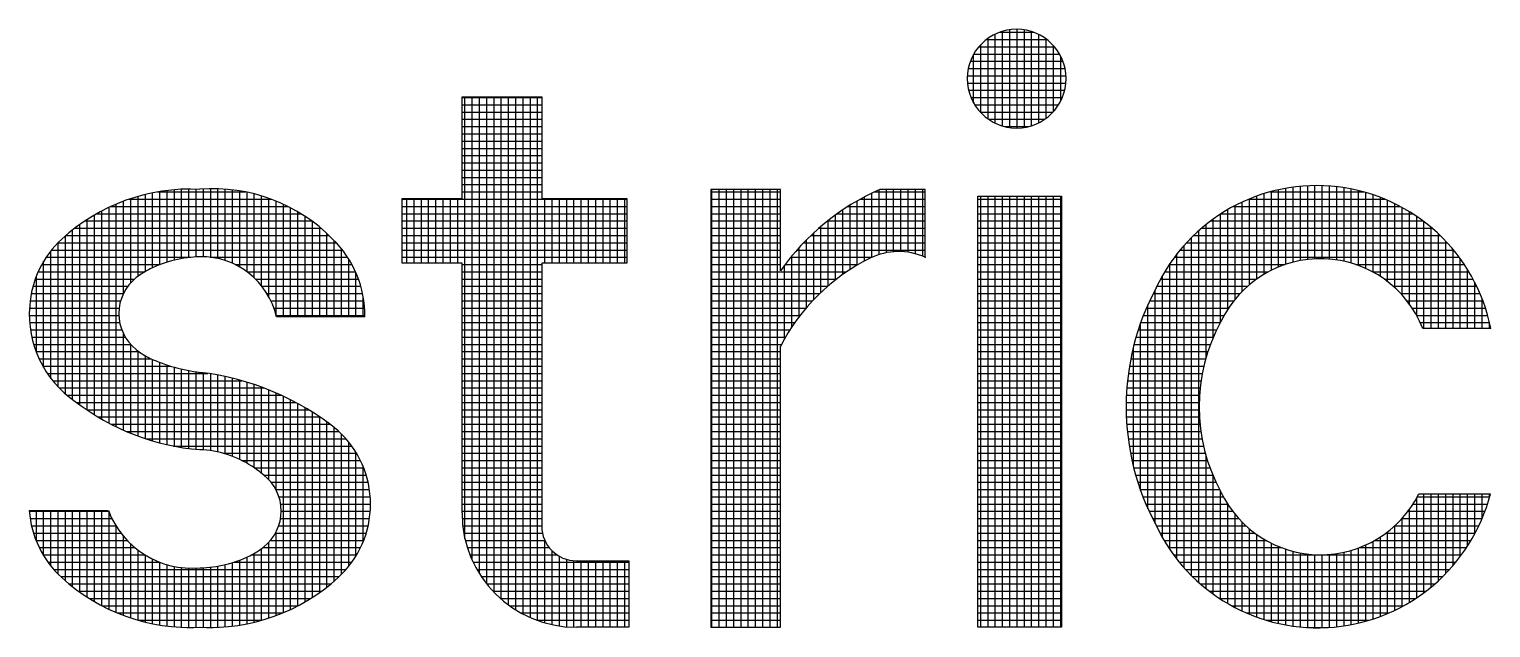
# Model space of a CAD drawing. Header units: inches. Extents: x 0 to 841, y 0 to 594.
# Drawn here: x 711.302 to 714.796, y 99.887 to 101.318 of the extents above; entities that cross this region are included whole.
import ezdxf

# ---------------------------------------------------------------- set-up
doc = ezdxf.new("R2010")
doc.units = ezdxf.units.IN
doc.header["$MEASUREMENT"] = 0
doc.layers.add('BG 한국지역난방기술주식회사 CI', color=7, linetype='Continuous')

msp = doc.modelspace()

# ---------------------------------------------------------------- linework, layer by layer
at = {"layer": 'BG 한국지역난방기술주식회사 CI', "color": 7, "linetype": 'Continuous', "lineweight": 25}
for p, q in [((713.6116, 101.0937), (713.6116, 101.3069)), ((713.6218, 101.3112), (713.7034, 101.3112)), ((713.629, 101.087), (713.629, 101.3136)), ((713.6464, 101.0832), (713.6464, 101.3174)), ((713.6637, 101.0821), (713.6637, 101.3185)), ((713.6811, 101.0836), (713.6811, 101.317)), ((713.6984, 101.0877), (713.6984, 101.3129)), ((713.5723, 101.2765), (713.7529, 101.2765)), ((713.5769, 101.1189), (713.5769, 101.2817)), ((713.5904, 101.2939), (713.7348, 101.2939)), ((713.5943, 101.1039), (713.5943, 101.2967)), ((713.7158, 101.0948), (713.7158, 101.3058)), ((713.7332, 101.1055), (713.7332, 101.2951)), ((713.7505, 101.1213), (713.7505, 101.2793)), ((713.5519, 101.2418), (713.7733, 101.2418)), ((713.5595, 101.1424), (713.5595, 101.2581)), ((713.5601, 101.2591), (713.7651, 101.2591)), ((713.7679, 101.1466), (713.7679, 101.254)), ((713.5446, 101.207), (713.7806, 101.207)), ((713.5469, 101.2244), (713.7783, 101.2244)), ((713.5449, 101.1897), (713.7803, 101.1897)), ((713.5478, 101.1723), (713.7774, 101.1723)), ((712.3369, 100.9135), (712.3369, 101.1571)), ((712.3369, 101.1571), (712.5274, 101.1571)), ((712.3369, 101.1549), (712.5274, 101.1549)), ((712.3369, 101.1376), (712.5274, 101.1376)), ((712.344, 100.0995), (712.344, 101.1571)), ((712.3614, 100.0483), (712.3614, 101.1571)), ((712.3787, 100.016), (712.3787, 101.1571)), ((712.3961, 99.9914), (712.3961, 101.1571)), ((712.4135, 99.9716), (712.4135, 101.1571)), ((712.4308, 99.9551), (712.4308, 101.1571)), ((712.4482, 99.9411), (712.4482, 101.1571)), ((712.4656, 99.9294), (712.4656, 101.1571)), ((712.4829, 99.9194), (712.4829, 101.1571)), ((712.5003, 99.911), (712.5003, 101.1571)), ((712.5177, 99.9041), (712.5177, 101.1571)), ((712.5274, 101.1571), (712.5274, 100.9135)), ((713.5535, 101.1549), (713.7717, 101.1549)), ((713.5624, 101.1376), (713.7628, 101.1376)), ((712.3369, 101.1202), (712.5274, 101.1202)), ((712.3369, 101.1029), (712.5274, 101.1029)), ((713.5757, 101.1202), (713.7495, 101.1202)), ((713.5957, 101.1029), (713.7295, 101.1029)), ((712.3369, 101.0855), (712.5274, 101.0855)), ((712.3369, 101.0681), (712.5274, 101.0681)), ((713.6345, 101.0855), (713.6907, 101.0855)), ((712.3369, 101.0508), (712.5274, 101.0508)), ((712.3369, 101.0334), (712.5274, 101.0334)), ((712.3369, 101.016), (712.5274, 101.016)), ((712.3369, 100.9987), (712.5274, 100.9987)), ((712.3369, 100.9813), (712.5274, 100.9813)), ((712.3369, 100.9639), (712.5274, 100.9639)), ((711.58, 100.7389), (711.58, 100.9232)), ((711.5973, 100.7479), (711.5973, 100.927)), ((711.6088, 100.9292), (711.8193, 100.9292)), ((711.6147, 100.7553), (711.6147, 100.9302)), ((711.6321, 100.7614), (711.6321, 100.9327)), ((711.6494, 100.7663), (711.6494, 100.9345)), ((711.6668, 100.7699), (711.6668, 100.9356)), ((711.6842, 100.7725), (711.6842, 100.936)), ((711.7015, 100.7739), (711.7015, 100.9358)), ((711.7189, 100.7742), (711.7189, 100.936)), ((711.7363, 100.7729), (711.7363, 100.9366)), ((711.7536, 100.7699), (711.7536, 100.9365)), ((711.771, 100.7652), (711.771, 100.9357)), ((711.7884, 100.7586), (711.7884, 100.934)), ((711.8057, 100.7498), (711.8057, 100.9316)), ((711.8231, 100.7384), (711.8231, 100.9284)), ((711.8404, 100.7239), (711.8404, 100.9244)), ((712.3369, 100.9466), (712.5274, 100.9466)), ((712.3369, 100.9292), (712.5274, 100.9292)), ((712.9313, 100.9353), (712.9313, 99.8879)), ((713.0978, 100.9353), (712.9313, 100.9353)), ((712.9313, 100.9292), (713.0978, 100.9292)), ((712.9344, 99.8879), (712.9344, 100.9353)), ((712.9518, 99.8879), (712.9518, 100.9353)), ((712.9691, 99.8879), (712.9691, 100.9353)), ((712.9865, 99.8879), (712.9865, 100.9353)), ((713.0039, 99.8879), (713.0039, 100.9353)), ((713.0212, 99.8879), (713.0212, 100.9353)), ((713.0386, 99.8879), (713.0386, 100.9353)), ((713.056, 99.8879), (713.056, 100.9353)), ((713.0733, 99.8879), (713.0733, 100.9353)), ((713.0907, 99.8879), (713.0907, 100.9353)), ((713.0978, 100.7401), (713.0978, 100.9353)), ((713.3164, 100.7727), (713.3164, 100.9264)), ((713.3223, 100.9292), (713.4441, 100.9292)), ((713.3338, 100.7794), (713.3338, 100.9345)), ((713.4441, 100.9353), (713.3356, 100.9353)), ((713.3512, 100.7838), (713.3512, 100.9353)), ((713.3685, 100.7861), (713.3685, 100.9353)), ((713.3859, 100.7865), (713.3859, 100.9353)), ((713.4032, 100.7849), (713.4032, 100.9353)), ((713.4206, 100.7813), (713.4206, 100.9353)), ((713.438, 100.7755), (713.438, 100.9353)), ((713.4441, 100.7729), (713.4441, 100.9353)), ((714.2541, 100.7325), (714.2541, 100.9252)), ((714.2679, 100.9292), (714.4922, 100.9292)), ((714.2715, 100.742), (714.2715, 100.9302)), ((714.2888, 100.7499), (714.2888, 100.9344)), ((714.3062, 100.7563), (714.3062, 100.9378)), ((714.3236, 100.7613), (714.3236, 100.9405)), ((714.3409, 100.7651), (714.3409, 100.9425)), ((714.3583, 100.7677), (714.3583, 100.9438)), ((714.3757, 100.7691), (714.3757, 100.9443)), ((714.393, 100.7694), (714.393, 100.9441)), ((714.4104, 100.7685), (714.4104, 100.9432)), ((714.4278, 100.7665), (714.4278, 100.9416)), ((714.4451, 100.7633), (714.4451, 100.9393)), ((714.4625, 100.7588), (714.4625, 100.9362)), ((714.4798, 100.7531), (714.4798, 100.9324)), ((714.4972, 100.7459), (714.4972, 100.9278)), ((714.5146, 100.7372), (714.5146, 100.9224)), ((711.4932, 100.3761), (711.4932, 100.8925)), ((711.4974, 100.8945), (711.921, 100.8945)), ((711.5105, 100.3673), (711.5105, 100.9002)), ((711.5279, 100.6866), (711.5279, 100.9072)), ((711.541, 100.9118), (711.8809, 100.9118)), ((711.5452, 100.712), (711.5452, 100.9133)), ((711.5626, 100.7274), (711.5626, 100.9186)), ((711.8578, 100.705), (711.8578, 100.9196)), ((711.8752, 100.679), (711.8752, 100.9139)), ((711.8925, 100.6346), (711.8925, 100.9073)), ((711.9099, 100.6303), (711.9099, 100.8998)), ((711.9273, 100.6303), (711.9273, 100.8912)), ((712.1941, 100.7588), (712.1941, 100.9135)), ((712.1941, 100.9135), (712.3369, 100.9135)), ((712.1941, 100.9118), (712.7308, 100.9118)), ((712.1941, 100.8945), (712.7308, 100.8945)), ((712.2051, 100.7588), (712.2051, 100.9135)), ((712.2225, 100.7588), (712.2225, 100.9135)), ((712.2398, 100.7588), (712.2398, 100.9135)), ((712.2572, 100.7588), (712.2572, 100.9135)), ((712.2746, 100.7588), (712.2746, 100.9135)), ((712.2919, 100.7588), (712.2919, 100.9135)), ((712.3093, 100.7588), (712.3093, 100.9135)), ((712.3266, 100.7588), (712.3266, 100.9135)), ((712.5274, 100.9135), (712.7308, 100.9135)), ((712.535, 100.7588), (712.535, 100.9135)), ((712.5524, 100.7588), (712.5524, 100.9135)), ((712.5698, 100.7588), (712.5698, 100.9135)), ((712.5871, 100.7588), (712.5871, 100.9135)), ((712.6045, 100.7588), (712.6045, 100.9135)), ((712.6218, 100.7588), (712.6218, 100.9135)), ((712.6392, 100.7588), (712.6392, 100.9135)), ((712.6566, 100.7588), (712.6566, 100.9135)), ((712.6739, 100.7588), (712.6739, 100.9135)), ((712.6913, 100.7588), (712.6913, 100.9135)), ((712.7087, 100.7588), (712.7087, 100.9135)), ((712.726, 100.7588), (712.726, 100.9135)), ((712.7308, 100.9135), (712.7308, 100.7588)), ((712.9313, 100.9118), (713.0978, 100.9118)), ((712.9313, 100.8945), (713.0978, 100.8945)), ((713.2594, 100.8945), (713.4441, 100.8945)), ((713.2643, 100.7436), (713.2643, 100.8976)), ((713.2817, 100.7542), (713.2817, 100.908)), ((713.2885, 100.9118), (713.4441, 100.9118)), ((713.2991, 100.7639), (713.2991, 100.9176)), ((713.5697, 100.9188), (713.7694, 100.9188)), ((713.5697, 99.8879), (713.5697, 100.9188)), ((713.5697, 100.9118), (713.7694, 100.9118)), ((713.5697, 100.8945), (713.7694, 100.8945)), ((713.5769, 99.8879), (713.5769, 100.9188)), ((713.5943, 99.8879), (713.5943, 100.9188)), ((713.6116, 99.8879), (713.6116, 100.9188)), ((713.629, 99.8879), (713.629, 100.9188)), ((713.6464, 99.8879), (713.6464, 100.9188)), ((713.6637, 99.8879), (713.6637, 100.9188)), ((713.6811, 99.8879), (713.6811, 100.9188)), ((713.6984, 99.8879), (713.6984, 100.9188)), ((713.7158, 99.8879), (713.7158, 100.9188)), ((713.7332, 99.8879), (713.7332, 100.9188)), ((713.7505, 99.8879), (713.7505, 100.9188)), ((713.7679, 99.8879), (713.7679, 100.9188)), ((713.7694, 100.9188), (713.7694, 99.8879)), ((714.1807, 100.8945), (714.5794, 100.8945)), ((714.1847, 100.6727), (714.1847, 100.8966)), ((714.202, 100.6919), (714.202, 100.9051)), ((714.2174, 100.9118), (714.5427, 100.9118)), ((714.2194, 100.7079), (714.2194, 100.9127)), ((714.2367, 100.7213), (714.2367, 100.9194)), ((714.5319, 100.7269), (714.5319, 100.9162)), ((714.5493, 100.7145), (714.5493, 100.909)), ((714.5667, 100.6999), (714.5667, 100.901)), ((714.584, 100.6823), (714.584, 100.892)), ((711.4353, 100.8597), (711.9779, 100.8597)), ((711.4411, 100.4074), (711.4411, 100.8635)), ((711.4584, 100.3961), (711.4584, 100.8742)), ((711.4635, 100.8771), (711.9521, 100.8771)), ((711.4758, 100.3857), (711.4758, 100.8838)), ((711.9446, 100.6303), (711.9446, 100.8816)), ((711.962, 100.6303), (711.962, 100.8708)), ((711.9794, 100.6303), (711.9794, 100.8587)), ((712.1941, 100.8771), (712.7308, 100.8771)), ((712.1941, 100.8597), (712.7308, 100.8597)), ((712.9313, 100.8771), (713.0978, 100.8771)), ((712.9313, 100.8597), (713.0978, 100.8597)), ((713.2106, 100.8597), (713.4441, 100.8597)), ((713.2122, 100.7047), (713.2122, 100.861)), ((713.2296, 100.7189), (713.2296, 100.8742)), ((713.2337, 100.8771), (713.4441, 100.8771)), ((713.247, 100.7318), (713.247, 100.8863)), ((713.5697, 100.8771), (713.7694, 100.8771)), ((713.5697, 100.8597), (713.7694, 100.8597)), ((714.126, 100.8597), (714.634, 100.8597)), ((714.1326, 100.5815), (714.1326, 100.8645)), ((714.1499, 100.6175), (714.1499, 100.8764)), ((714.1511, 100.8771), (714.609, 100.8771)), ((714.1673, 100.6487), (714.1673, 100.887)), ((714.6014, 100.6608), (714.6014, 100.8819)), ((714.6188, 100.6335), (714.6188, 100.8707)), ((714.6361, 100.6022), (714.6361, 100.8582)), ((711.389, 100.4463), (711.389, 100.8244)), ((711.3897, 100.825), (712.0192, 100.825)), ((711.4063, 100.4325), (711.4063, 100.8387)), ((711.411, 100.8424), (711.9999, 100.8424)), ((711.4237, 100.4197), (711.4237, 100.8517)), ((711.9967, 100.6303), (711.9967, 100.8451)), ((712.0141, 100.6303), (712.0141, 100.8298)), ((712.1941, 100.8424), (712.7308, 100.8424)), ((712.1941, 100.825), (712.7308, 100.825)), ((712.9313, 100.8424), (713.0978, 100.8424)), ((712.9313, 100.825), (713.0978, 100.825)), ((713.1708, 100.825), (713.4441, 100.825)), ((713.1775, 100.6717), (713.1775, 100.8313)), ((713.1898, 100.8424), (713.4441, 100.8424)), ((713.1949, 100.689), (713.1949, 100.8468)), ((713.5697, 100.8424), (713.7694, 100.8424)), ((713.5697, 100.825), (713.7694, 100.825)), ((714.0805, 100.0112), (714.0805, 100.8202)), ((714.0853, 100.825), (714.6748, 100.825)), ((714.0978, 99.9949), (714.0978, 100.8367)), ((714.1044, 100.8424), (714.6557, 100.8424)), ((714.1152, 100.5325), (714.1152, 100.8513)), ((714.6535, 100.6022), (714.6535, 100.8443)), ((714.6709, 100.6022), (714.6709, 100.8288)), ((711.3542, 100.4832), (711.3542, 100.7885)), ((711.3556, 100.7903), (712.0512, 100.7903)), ((711.371, 100.8077), (712.0364, 100.8077)), ((711.3716, 100.4629), (711.3716, 100.8082)), ((712.0315, 100.6303), (712.0315, 100.8128)), ((712.0488, 100.6303), (712.0488, 100.7933)), ((712.1941, 100.8077), (712.7308, 100.8077)), ((712.1941, 100.7903), (712.7308, 100.7903)), ((712.9313, 100.8077), (713.0978, 100.8077)), ((712.9313, 100.7903), (713.0978, 100.7903)), ((713.1374, 100.7903), (713.4441, 100.7903)), ((713.1428, 100.6309), (713.1428, 100.7963)), ((713.1534, 100.8077), (713.4441, 100.8077)), ((713.1601, 100.6525), (713.1601, 100.8146)), ((713.5697, 100.8077), (713.7694, 100.8077)), ((713.5697, 100.7903), (713.7694, 100.7903)), ((714.0532, 100.7903), (714.7069, 100.7903)), ((714.0631, 100.0296), (714.0631, 100.8018)), ((714.0684, 100.8077), (714.6917, 100.8077)), ((714.6882, 100.6022), (714.6882, 100.8114)), ((714.7056, 100.6022), (714.7056, 100.7918)), ((711.3324, 100.7556), (711.6153, 100.7556)), ((711.3369, 100.5091), (711.3369, 100.7634)), ((711.3429, 100.7729), (711.6885, 100.7729)), ((711.736, 100.7729), (712.0635, 100.7729)), ((711.7948, 100.7556), (712.0738, 100.7556)), ((712.0662, 100.6303), (712.0662, 100.7687)), ((712.1941, 100.7729), (712.7308, 100.7729)), ((712.3369, 100.7588), (712.1941, 100.7588)), ((712.3369, 100.1613), (712.3369, 100.7588)), ((712.3369, 100.7556), (712.5274, 100.7556)), ((712.7308, 100.7588), (712.5274, 100.7588)), ((712.5274, 100.7588), (712.5274, 100.1298)), ((712.9313, 100.7729), (713.0978, 100.7729)), ((712.9313, 100.7556), (713.0978, 100.7556)), ((713.1081, 100.5783), (713.1081, 100.7543)), ((713.109, 100.7556), (713.284, 100.7556)), ((713.1226, 100.7729), (713.317, 100.7729)), ((713.1254, 100.6065), (713.1254, 100.7763)), ((713.5697, 100.7729), (713.7694, 100.7729)), ((713.5697, 100.7556), (713.7694, 100.7556)), ((714.0274, 100.7556), (714.3041, 100.7556)), ((714.0284, 100.0743), (714.0284, 100.7569)), ((714.0397, 100.7729), (714.7204, 100.7729)), ((714.0457, 100.0505), (714.0457, 100.7809)), ((714.4728, 100.7556), (714.7326, 100.7556)), ((714.7229, 100.6022), (714.7229, 100.7695)), ((711.3168, 100.7208), (711.5543, 100.7208)), ((711.3195, 100.5452), (711.3195, 100.728)), ((711.3238, 100.7382), (711.5788, 100.7382)), ((711.8234, 100.7382), (712.0824, 100.7382)), ((711.8436, 100.7208), (712.0894, 100.7208)), ((712.0835, 100.6303), (712.0835, 100.7356)), ((712.3369, 100.7382), (712.5274, 100.7382)), ((712.3369, 100.7208), (712.5274, 100.7208)), ((712.9313, 100.7382), (713.2562, 100.7382)), ((712.9313, 100.7208), (713.2321, 100.7208)), ((713.5697, 100.7382), (713.7694, 100.7382)), ((713.5697, 100.7208), (713.7694, 100.7208)), ((714.0066, 100.7208), (714.2361, 100.7208)), ((714.011, 100.1023), (714.011, 100.7288)), ((714.0165, 100.7382), (714.2641, 100.7382)), ((714.5128, 100.7382), (714.7436, 100.7382)), ((714.5408, 100.7208), (714.7535, 100.7208)), ((714.7403, 100.6022), (714.7403, 100.7436)), ((714.7577, 100.6022), (714.7577, 100.7128)), ((711.3074, 100.6861), (711.5276, 100.6861)), ((711.3114, 100.7035), (711.5382, 100.7035)), ((711.859, 100.7035), (712.095, 100.7035)), ((711.871, 100.6861), (712.0993, 100.6861)), ((712.3369, 100.7035), (712.5274, 100.7035)), ((712.3369, 100.6861), (712.5274, 100.6861)), ((712.9313, 100.7035), (713.2108, 100.7035)), ((712.9313, 100.6861), (713.1918, 100.6861)), ((713.5697, 100.7035), (713.7694, 100.7035)), ((713.5697, 100.6861), (713.7694, 100.6861)), ((713.989, 100.6861), (714.1964, 100.6861)), ((713.9936, 100.1357), (713.9936, 100.6951)), ((713.9978, 100.7035), (714.2142, 100.7035)), ((714.5627, 100.7035), (714.7623, 100.7035)), ((714.5805, 100.6861), (714.7701, 100.6861)), ((711.3032, 100.6514), (711.5174, 100.6514)), ((711.3047, 100.6687), (711.5209, 100.6687)), ((711.8804, 100.6687), (712.1023, 100.6687)), ((711.8875, 100.6514), (712.1041, 100.6514)), ((712.1009, 100.6303), (712.1009, 100.6777)), ((712.3369, 100.6687), (712.5274, 100.6687)), ((712.3369, 100.6514), (712.5274, 100.6514)), ((712.9313, 100.6687), (713.1747, 100.6687)), ((712.9313, 100.6514), (713.1592, 100.6514)), ((713.5697, 100.6687), (713.7694, 100.6687)), ((713.5697, 100.6514), (713.7694, 100.6514)), ((713.9728, 100.6514), (714.169, 100.6514)), ((713.9763, 100.1714), (713.9763, 100.6594)), ((713.9805, 100.6687), (714.1815, 100.6687)), ((714.5954, 100.6687), (714.777, 100.6687)), ((714.6079, 100.6514), (714.7831, 100.6514)), ((714.775, 100.6022), (714.775, 100.6739)), ((711.3027, 100.634), (711.5166, 100.634)), ((711.3034, 100.6166), (711.5187, 100.6166)), ((711.8927, 100.634), (712.1047, 100.634)), ((712.1047, 100.6303), (711.8935, 100.6303)), ((712.3369, 100.634), (712.5274, 100.634)), ((712.3369, 100.6166), (712.5274, 100.6166)), ((712.9313, 100.634), (713.1451, 100.634)), ((712.9313, 100.6166), (713.1323, 100.6166)), ((713.5697, 100.634), (713.7694, 100.634)), ((713.5697, 100.6166), (713.7694, 100.6166)), ((713.9589, 100.2148), (713.9589, 100.616)), ((713.9591, 100.6166), (714.1495, 100.6166)), ((713.9656, 100.634), (714.1585, 100.634)), ((714.6185, 100.634), (714.7883, 100.634)), ((714.6273, 100.6166), (714.7927, 100.6166)), ((714.7924, 100.6022), (714.7924, 100.618)), ((711.3053, 100.5993), (711.5237, 100.5993)), ((711.3085, 100.5819), (711.5321, 100.5819)), ((711.5279, 100.3592), (711.5279, 100.5897)), ((712.3369, 100.5993), (712.5274, 100.5993)), ((712.3369, 100.5819), (712.5274, 100.5819)), ((712.9313, 100.5993), (713.1207, 100.5993)), ((712.9313, 100.5819), (713.1101, 100.5819)), ((713.5697, 100.5993), (713.7694, 100.5993)), ((713.5697, 100.5819), (713.7694, 100.5819)), ((713.9479, 100.5819), (714.1328, 100.5819)), ((713.9532, 100.5993), (714.1406, 100.5993)), ((714.7958, 100.6022), (714.6334, 100.6022)), ((711.3129, 100.5646), (711.545, 100.5646)), ((711.3188, 100.5472), (711.5649, 100.5472)), ((711.5452, 100.3519), (711.5452, 100.5643)), ((711.5626, 100.3452), (711.5626, 100.5489)), ((712.3369, 100.5646), (712.5274, 100.5646)), ((712.3369, 100.5472), (712.5274, 100.5472)), ((712.9313, 100.5646), (713.1005, 100.5646)), ((712.9313, 100.5472), (713.0978, 100.5472)), ((713.0978, 99.8879), (713.0978, 100.5592)), ((713.5697, 100.5646), (713.7694, 100.5646)), ((713.5697, 100.5472), (713.7694, 100.5472)), ((713.939, 100.5472), (714.1197, 100.5472)), ((713.9415, 100.2727), (713.9415, 100.558)), ((713.9432, 100.5646), (714.1258, 100.5646)), ((711.326, 100.5298), (711.5945, 100.5298)), ((711.335, 100.5125), (711.6411, 100.5125)), ((711.58, 100.3391), (711.58, 100.5374)), ((711.5973, 100.3337), (711.5973, 100.5286)), ((711.6147, 100.3289), (711.6147, 100.5215)), ((711.6321, 100.3247), (711.6321, 100.5153)), ((711.6494, 100.321), (711.6494, 100.51)), ((711.6668, 100.318), (711.6668, 100.5055)), ((712.3369, 100.5298), (712.5274, 100.5298)), ((712.3369, 100.5125), (712.5274, 100.5125)), ((712.9313, 100.5298), (713.0978, 100.5298)), ((712.9313, 100.5125), (713.0978, 100.5125)), ((713.5697, 100.5298), (713.7694, 100.5298)), ((713.5697, 100.5125), (713.7694, 100.5125)), ((713.9322, 100.5125), (714.11, 100.5125)), ((713.9353, 100.5298), (714.1144, 100.5298)), ((711.3457, 100.4951), (711.7293, 100.4951)), ((711.3586, 100.4777), (711.8105, 100.4777)), ((711.6842, 100.3155), (711.6842, 100.5018)), ((711.7015, 100.3135), (711.7015, 100.4988)), ((711.7189, 100.3122), (711.7189, 100.4965)), ((711.7363, 100.3103), (711.7363, 100.494)), ((711.7536, 100.3072), (711.7536, 100.491)), ((711.771, 100.3026), (711.771, 100.4876)), ((711.7884, 100.2967), (711.7884, 100.4836)), ((711.8057, 100.2893), (711.8057, 100.4791)), ((711.8231, 100.2801), (711.8231, 100.474)), ((711.8404, 100.2691), (711.8404, 100.4685)), ((712.3369, 100.4951), (712.5274, 100.4951)), ((712.3369, 100.4777), (712.5274, 100.4777)), ((712.9313, 100.4951), (713.0978, 100.4951)), ((712.9313, 100.4777), (713.0978, 100.4777)), ((713.5697, 100.4951), (713.7694, 100.4951)), ((713.5697, 100.4777), (713.7694, 100.4777)), ((713.9276, 100.4777), (714.1033, 100.4777)), ((713.9296, 100.4951), (714.1063, 100.4951)), ((711.374, 100.4604), (711.8632, 100.4604)), ((711.3928, 100.443), (711.9046, 100.443)), ((711.8578, 100.2562), (711.8578, 100.4624)), ((711.8752, 100.2408), (711.8752, 100.4557)), ((711.8925, 100.2162), (711.8925, 100.4484)), ((711.9099, 99.9227), (711.9099, 100.4405)), ((712.3369, 100.4604), (712.5274, 100.4604)), ((712.3369, 100.443), (712.5274, 100.443)), ((712.9313, 100.4604), (713.0978, 100.4604)), ((712.9313, 100.443), (713.0978, 100.443)), ((713.5697, 100.4604), (713.7694, 100.4604)), ((713.5697, 100.443), (713.7694, 100.443)), ((713.9249, 100.443), (714.0996, 100.443)), ((713.926, 100.4604), (714.1011, 100.4604)), ((711.4157, 100.4256), (711.9394, 100.4256)), ((711.4398, 100.4083), (711.9698, 100.4083)), ((711.9273, 99.9304), (711.9273, 100.432)), ((711.9446, 99.939), (711.9446, 100.4228)), ((711.962, 99.9486), (711.962, 100.4129)), ((711.9794, 99.9592), (711.9794, 100.4023)), ((712.3369, 100.4256), (712.5274, 100.4256)), ((712.3369, 100.4083), (712.5274, 100.4083)), ((712.9313, 100.4256), (713.0978, 100.4256)), ((712.9313, 100.4083), (713.0978, 100.4083)), ((713.5697, 100.4256), (713.7694, 100.4256)), ((713.5697, 100.4083), (713.7694, 100.4083)), ((713.9243, 100.4083), (714.0988, 100.4083)), ((713.9244, 100.4256), (714.0988, 100.4256)), ((711.467, 100.3909), (711.9967, 100.3909)), ((711.4981, 100.3735), (712.021, 100.3735)), ((711.9967, 99.9709), (711.9967, 100.3909)), ((712.0141, 99.9839), (712.0141, 100.3787)), ((712.0315, 99.9982), (712.0315, 100.3656)), ((712.3369, 100.3909), (712.5274, 100.3909)), ((712.3369, 100.3735), (712.5274, 100.3735)), ((712.9313, 100.3909), (713.0978, 100.3909)), ((712.9313, 100.3735), (713.0978, 100.3735)), ((713.5697, 100.3909), (713.7694, 100.3909)), ((713.5697, 100.3735), (713.7694, 100.3735)), ((713.9248, 100.3909), (714.0994, 100.3909)), ((713.9258, 100.3735), (714.1008, 100.3735)), ((711.5349, 100.3562), (712.0429, 100.3562)), ((711.5809, 100.3388), (712.0597, 100.3388)), ((712.0488, 100.0142), (712.0488, 100.3504)), ((712.0662, 100.0336), (712.0662, 100.331)), ((712.3369, 100.3562), (712.5274, 100.3562)), ((712.3369, 100.3388), (712.5274, 100.3388)), ((712.9313, 100.3562), (713.0978, 100.3562)), ((712.9313, 100.3388), (713.0978, 100.3388)), ((713.5697, 100.3562), (713.7694, 100.3562)), ((713.5697, 100.3388), (713.7694, 100.3388)), ((713.9272, 100.3562), (714.1029, 100.3562)), ((713.9292, 100.3388), (714.1057, 100.3388)), ((711.6473, 100.3214), (712.0734, 100.3214)), ((711.766, 100.3041), (712.0848, 100.3041)), ((712.0835, 100.0585), (712.0835, 100.3062)), ((712.3369, 100.3214), (712.5274, 100.3214)), ((712.3369, 100.3041), (712.5274, 100.3041)), ((712.9313, 100.3214), (713.0978, 100.3214)), ((712.9313, 100.3041), (713.0978, 100.3041)), ((713.5697, 100.3214), (713.7694, 100.3214)), ((713.5697, 100.3041), (713.7694, 100.3041)), ((713.9317, 100.3214), (714.1092, 100.3214)), ((713.9347, 100.3041), (714.1136, 100.3041)), ((714.1152, 99.9802), (714.1152, 100.2983)), ((711.8109, 100.2867), (712.0942, 100.2867)), ((711.8401, 100.2694), (712.1018, 100.2694)), ((712.1009, 100.093), (712.1009, 100.2716)), ((712.3369, 100.2867), (712.5274, 100.2867)), ((712.3369, 100.2694), (712.5274, 100.2694)), ((712.9313, 100.2867), (713.0978, 100.2867)), ((712.9313, 100.2694), (713.0978, 100.2694)), ((713.5697, 100.2867), (713.7694, 100.2867)), ((713.5697, 100.2694), (713.7694, 100.2694)), ((713.9383, 100.2867), (714.1187, 100.2867)), ((713.9424, 100.2694), (714.1246, 100.2694)), ((711.8629, 100.252), (712.1079, 100.252)), ((711.8805, 100.2346), (712.1125, 100.2346)), ((712.3369, 100.252), (712.5274, 100.252)), ((712.3369, 100.2346), (712.5274, 100.2346)), ((712.9313, 100.252), (713.0978, 100.252)), ((712.9313, 100.2346), (713.0978, 100.2346)), ((713.5697, 100.252), (713.7694, 100.252)), ((713.5697, 100.2346), (713.7694, 100.2346)), ((713.947, 100.252), (714.1314, 100.252)), ((713.9522, 100.2346), (714.1391, 100.2346)), ((714.1326, 99.967), (714.1326, 100.2493)), ((711.892, 100.2173), (712.1157, 100.2173)), ((711.8994, 100.1999), (712.1176, 100.1999)), ((712.3369, 100.2173), (712.5274, 100.2173)), ((712.3369, 100.1999), (712.5274, 100.1999)), ((712.9313, 100.2173), (713.0978, 100.2173)), ((712.9313, 100.1999), (713.0978, 100.1999)), ((713.5697, 100.2173), (713.7694, 100.2173)), ((713.5697, 100.1999), (713.7694, 100.1999)), ((713.958, 100.2173), (714.1478, 100.2173)), ((713.9644, 100.1999), (714.1568, 100.1999)), ((714.1499, 99.9551), (714.1499, 100.2133)), ((714.6188, 99.9584), (714.6188, 100.1973)), ((714.6202, 100.1999), (714.7931, 100.1999)), ((714.6237, 100.2068), (714.7949, 100.2068)), ((714.6361, 99.9707), (714.6361, 100.2068)), ((714.6535, 99.9843), (714.6535, 100.2068)), ((714.6709, 99.9994), (714.6709, 100.2068)), ((714.6882, 100.0164), (714.6882, 100.2068)), ((714.7056, 100.0354), (714.7056, 100.2068)), ((714.7229, 100.057), (714.7229, 100.2068)), ((714.7403, 100.082), (714.7403, 100.2068)), ((714.7577, 100.1114), (714.7577, 100.2068)), ((714.775, 100.1478), (714.775, 100.2068)), ((714.7924, 100.1975), (714.7924, 100.2068)), ((711.3025, 100.1669), (711.4915, 100.1669)), ((711.3026, 100.1652), (711.4922, 100.1652)), ((711.3195, 100.0936), (711.3195, 100.1669)), ((711.3369, 100.0592), (711.3369, 100.1669)), ((711.3542, 100.0344), (711.3542, 100.1669)), ((711.3716, 100.015), (711.3716, 100.1669)), ((711.389, 99.9989), (711.389, 100.1669)), ((711.4063, 99.9846), (711.4063, 100.1669)), ((711.4237, 99.9716), (711.4237, 100.1669)), ((711.4411, 99.9598), (711.4411, 100.1669)), ((711.4584, 99.9491), (711.4584, 100.1669)), ((711.4758, 99.9395), (711.4758, 100.1669)), ((711.4932, 99.9308), (711.4932, 100.1628)), ((711.9035, 100.1825), (712.1183, 100.1825)), ((711.9048, 100.1652), (712.1177, 100.1652)), ((712.3369, 100.1825), (712.5274, 100.1825)), ((712.3369, 100.1652), (712.5274, 100.1652)), ((712.9313, 100.1825), (713.0978, 100.1825)), ((712.9313, 100.1652), (713.0978, 100.1652)), ((713.5697, 100.1825), (713.7694, 100.1825)), ((713.5697, 100.1652), (713.7694, 100.1652)), ((713.9714, 100.1825), (714.167, 100.1825)), ((713.9791, 100.1652), (714.1791, 100.1652)), ((714.1673, 99.9445), (714.1673, 100.182)), ((714.1847, 99.9349), (714.1847, 100.1581)), ((714.5978, 100.1652), (714.7819, 100.1652)), ((714.6014, 99.9474), (714.6014, 100.17)), ((714.61, 100.1825), (714.7879, 100.1825)), ((711.3046, 100.1478), (711.4999, 100.1478)), ((711.3079, 100.1304), (711.5096, 100.1304)), ((711.5105, 99.9231), (711.5105, 100.1289)), ((711.8988, 100.1304), (712.1126, 100.1304)), ((711.9032, 100.1478), (712.1158, 100.1478)), ((712.3373, 100.1478), (712.5274, 100.1478)), ((712.3387, 100.1304), (712.5274, 100.1304)), ((712.9313, 100.1478), (713.0978, 100.1478)), ((712.9313, 100.1304), (713.0978, 100.1304)), ((713.5697, 100.1478), (713.7694, 100.1478)), ((713.5697, 100.1304), (713.7694, 100.1304)), ((713.9874, 100.1478), (714.1935, 100.1478)), ((713.9964, 100.1304), (714.2108, 100.1304)), ((714.202, 99.9263), (714.202, 100.1388)), ((714.2194, 99.9187), (714.2194, 100.1229)), ((714.5662, 100.1304), (714.7673, 100.1304)), ((714.5667, 99.9287), (714.5667, 100.1309)), ((714.5834, 100.1478), (714.775, 100.1478)), ((714.584, 99.9376), (714.584, 100.1485)), ((711.3126, 100.1131), (711.5216, 100.1131)), ((711.3187, 100.0957), (711.5364, 100.0957)), ((711.5279, 99.9161), (711.5279, 100.1052)), ((711.5452, 99.91), (711.5452, 100.0869)), ((711.8752, 99.9097), (711.8752, 100.0912)), ((711.8792, 100.0957), (712.102, 100.0957)), ((711.8911, 100.1131), (712.108, 100.1131)), ((711.8925, 99.9158), (711.8925, 100.1157)), ((712.3412, 100.1131), (712.5291, 100.1131)), ((712.3449, 100.0957), (712.5347, 100.0957)), ((712.535, 99.8985), (712.535, 100.095)), ((712.9313, 100.1131), (713.0978, 100.1131)), ((712.9313, 100.0957), (713.0978, 100.0957)), ((713.5697, 100.1131), (713.7694, 100.1131)), ((713.5697, 100.0957), (713.7694, 100.0957)), ((714.0051, 100.1131), (714.2318, 100.1131)), ((714.0148, 100.0957), (714.2584, 100.0957)), ((714.2367, 99.912), (714.2367, 100.1095)), ((714.2541, 99.9062), (714.2541, 100.0982)), ((714.2715, 99.9011), (714.2715, 100.0888)), ((714.4972, 99.9025), (714.4972, 100.0849)), ((714.5146, 99.9078), (714.5146, 100.0935)), ((714.5185, 100.0957), (714.7488, 100.0957)), ((714.5319, 99.9139), (714.5319, 100.1039)), ((714.5451, 100.1131), (714.7586, 100.1131)), ((714.5493, 99.9208), (714.5493, 100.1162)), ((711.3264, 100.0783), (711.555, 100.0783)), ((711.3358, 100.061), (711.5792, 100.061)), ((711.5626, 99.9047), (711.5626, 100.0723)), ((711.58, 99.9001), (711.58, 100.0605)), ((711.5973, 99.8962), (711.5973, 100.051)), ((711.8231, 99.8961), (711.8231, 100.0558)), ((711.8336, 100.061), (712.0851, 100.061)), ((711.8404, 99.8999), (711.8404, 100.0647)), ((711.8578, 99.9044), (711.8578, 100.0761)), ((711.8609, 100.0783), (712.0944, 100.0783)), ((712.3498, 100.0783), (712.5453, 100.0783)), ((712.356, 100.061), (712.564, 100.061)), ((712.5524, 99.8941), (712.5524, 100.0704)), ((712.5698, 99.8909), (712.5698, 100.0574)), ((712.5871, 99.8889), (712.5871, 100.0501)), ((712.9313, 100.0783), (713.0978, 100.0783)), ((712.9313, 100.061), (713.0978, 100.061)), ((713.5697, 100.0783), (713.7694, 100.0783)), ((713.5697, 100.061), (713.7694, 100.061)), ((714.0257, 100.0783), (714.2954, 100.0783)), ((714.0378, 100.061), (714.7259, 100.061)), ((714.2888, 99.8968), (714.2888, 100.0809)), ((714.3062, 99.8933), (714.3062, 100.0745)), ((714.3236, 99.8906), (714.3236, 100.0695)), ((714.3409, 99.8885), (714.3409, 100.0657)), ((714.3583, 99.8872), (714.3583, 100.0631)), ((714.3757, 99.8866), (714.3757, 100.0616)), ((714.393, 99.8867), (714.393, 100.0614)), ((714.4104, 99.8875), (714.4104, 100.0622)), ((714.4278, 99.8891), (714.4278, 100.0643)), ((714.4451, 99.8913), (714.4451, 100.0675)), ((714.4625, 99.8943), (714.4625, 100.0719)), ((714.4798, 99.898), (714.4798, 100.0777)), ((714.4816, 100.0783), (714.7379, 100.0783)), ((711.3472, 100.0436), (711.6141, 100.0436)), ((711.3611, 100.0263), (712.06, 100.0263)), ((711.6147, 99.8931), (711.6147, 100.0434)), ((711.6321, 99.8906), (711.6321, 100.0375)), ((711.6494, 99.8888), (711.6494, 100.0333)), ((711.6668, 99.8877), (711.6668, 100.0305)), ((711.6842, 99.8873), (711.6842, 100.0292)), ((711.7015, 99.8875), (711.7015, 100.0293)), ((711.7189, 99.8875), (711.7189, 100.0302)), ((711.7363, 99.8873), (711.7363, 100.0315)), ((711.7536, 99.8877), (711.7536, 100.034)), ((711.771, 99.8888), (711.771, 100.0376)), ((711.7884, 99.8905), (711.7884, 100.0424)), ((711.7921, 100.0436), (712.0737, 100.0436)), ((711.8057, 99.8929), (711.8057, 100.0484)), ((712.3636, 100.0436), (712.7355, 100.0436)), ((712.3726, 100.0263), (712.7355, 100.0263)), ((712.6045, 99.8879), (712.6045, 100.047)), ((712.6104, 100.0468), (712.7355, 100.0468)), ((712.6218, 99.8879), (712.6218, 100.0468)), ((712.6392, 99.8879), (712.6392, 100.0468)), ((712.6566, 99.8879), (712.6566, 100.0468)), ((712.6739, 99.8879), (712.6739, 100.0468)), ((712.6913, 99.8879), (712.6913, 100.0468)), ((712.7087, 99.8879), (712.7087, 100.0468)), ((712.726, 99.8879), (712.726, 100.0468)), ((712.7355, 100.0468), (712.7355, 99.8879)), ((712.9313, 100.0436), (713.0978, 100.0436)), ((712.9313, 100.0263), (713.0978, 100.0263)), ((713.5697, 100.0436), (713.7694, 100.0436)), ((713.5697, 100.0263), (713.7694, 100.0263)), ((714.0512, 100.0436), (714.7124, 100.0436)), ((714.0661, 100.0263), (714.6975, 100.0263)), ((711.3779, 100.0089), (712.0434, 100.0089)), ((711.3977, 99.9915), (712.0236, 99.9915)), ((712.3834, 100.0089), (712.7355, 100.0089)), ((712.396, 99.9915), (712.7355, 99.9915)), ((712.9313, 100.0089), (713.0978, 100.0089)), ((712.9313, 99.9915), (713.0978, 99.9915)), ((713.5697, 100.0089), (713.7694, 100.0089)), ((713.5697, 99.9915), (713.7694, 99.9915)), ((714.0828, 100.0089), (714.6808, 100.0089)), ((714.1016, 99.9915), (714.662, 99.9915)), ((711.4201, 99.9742), (712.0012, 99.9742)), ((711.4457, 99.9568), (711.9756, 99.9568)), ((712.411, 99.9742), (712.7355, 99.9742)), ((712.4289, 99.9568), (712.7355, 99.9568)), ((712.9313, 99.9742), (713.0978, 99.9742)), ((712.9313, 99.9568), (713.0978, 99.9568)), ((713.5697, 99.9742), (713.7694, 99.9742)), ((713.5697, 99.9568), (713.7694, 99.9568)), ((714.1229, 99.9742), (714.6407, 99.9742)), ((714.1474, 99.9568), (714.6163, 99.9568)), ((711.4759, 99.9394), (711.9454, 99.9394)), ((711.5129, 99.9221), (711.9084, 99.9221)), ((712.4506, 99.9394), (712.7355, 99.9394)), ((712.478, 99.9221), (712.7355, 99.9221)), ((712.9313, 99.9394), (713.0978, 99.9394)), ((712.9313, 99.9221), (713.0978, 99.9221)), ((713.5697, 99.9394), (713.7694, 99.9394)), ((713.5697, 99.9221), (713.7694, 99.9221)), ((714.1762, 99.9394), (714.5875, 99.9394)), ((714.2115, 99.9221), (714.5521, 99.9221)), ((711.5626, 99.9047), (711.8587, 99.9047)), ((711.679, 99.8873), (711.6955, 99.8873)), ((711.7258, 99.8873), (711.7423, 99.8873)), ((712.5159, 99.9047), (712.7355, 99.9047)), ((712.7355, 99.8879), (712.6104, 99.8879)), ((712.9313, 99.9047), (713.0978, 99.9047)), ((712.9313, 99.8879), (713.0978, 99.8879)), ((713.5697, 99.9047), (713.7694, 99.9047)), ((713.7694, 99.8879), (713.5697, 99.8879)), ((714.2588, 99.9047), (714.5048, 99.9047)), ((714.3565, 99.8873), (714.4071, 99.8873))]:
    msp.add_line(p, q, dxfattribs=at)
for centre, radius, start, end in [((713.6626, 101.2003), 0.1182, 0, 180), ((713.6626, 101.2003), 0.1182, 180, 0), ((711.6872, 100.4819), 0.4541, 87.0436, 132.5331), ((711.7423, 100.5377), 0.399, 44.3348, 94.5551), ((713.5686, 100.409), 0.5756, 113.87, 144.8809), ((714.38, 100.5206), 0.4237, 11.1031, 155.1074), ((711.5413, 100.641), 0.2382, 132.5331, 176.2965), ((711.8497, 100.6339), 0.255, 359.1819, 45.7257), ((713.3805, 100.6319), 0.1547, 65.7198, 116.2531), ((711.7158, 100.495), 0.2792, 91.0456, 116.3477), ((711.714, 100.5903), 0.1839, 12.5552, 91.0456), ((713.5236, 100.3419), 0.4781, 116.2531, 152.9592), ((714.3885, 100.5065), 0.263, 21.3505, 154.5755), ((711.6259, 100.6381), 0.1094, 128.1349, 231.8651), ((711.6772, 100.5728), 0.1924, 116.3475, 128.1347), ((714.5231, 100.4154), 0.5988, 151.7346, 208.2654), ((711.5534, 100.6355), 0.2507, 175.2279, 235.7827), ((714.5231, 100.4154), 0.4244, 151.2734, 208.7266), ((711.6772, 100.7034), 0.1924, 231.8653, 243.6525), ((711.7625, 100.9092), 0.4149, 245.7128, 262.826), ((711.6361, 99.8606), 0.6413, 50.8434, 83.325), ((711.7557, 100.8719), 0.561, 232.266, 265.3916), ((711.88, 100.1823), 0.2382, 312.5331, 47.4669), ((711.7012, 100.0695), 0.2433, 56.7764, 87.7719), ((711.6657, 100.016), 0.3076, 50.1157, 56.7069), ((711.7954, 100.166), 0.1094, 308.1349, 51.8651), ((714.3818, 100.3132), 0.4266, 205.1594, 345.5591), ((714.3885, 100.3243), 0.263, 205.4245, 333.4568), ((711.5408, 100.1836), 0.2389, 184.0102, 227.7736), ((711.6917, 100.2433), 0.2142, 200.8879, 275.08), ((712.6104, 100.1613), 0.2735, 180, 270), ((712.6104, 100.1298), 0.083, 180, 270), ((711.7056, 100.3091), 0.2792, 271.0456, 296.3477), ((711.7441, 100.2313), 0.1924, 296.3475, 308.1347), ((711.6872, 100.3414), 0.4541, 227.4669, 272.9564), ((711.7341, 100.3414), 0.4541, 267.0436, 312.5331)]:
    msp.add_arc(centre, radius, start, end, dxfattribs=at)
msp.add_point((713.444, 100.7729), dxfattribs=at)

doc.saveas('drawing.dxf')
